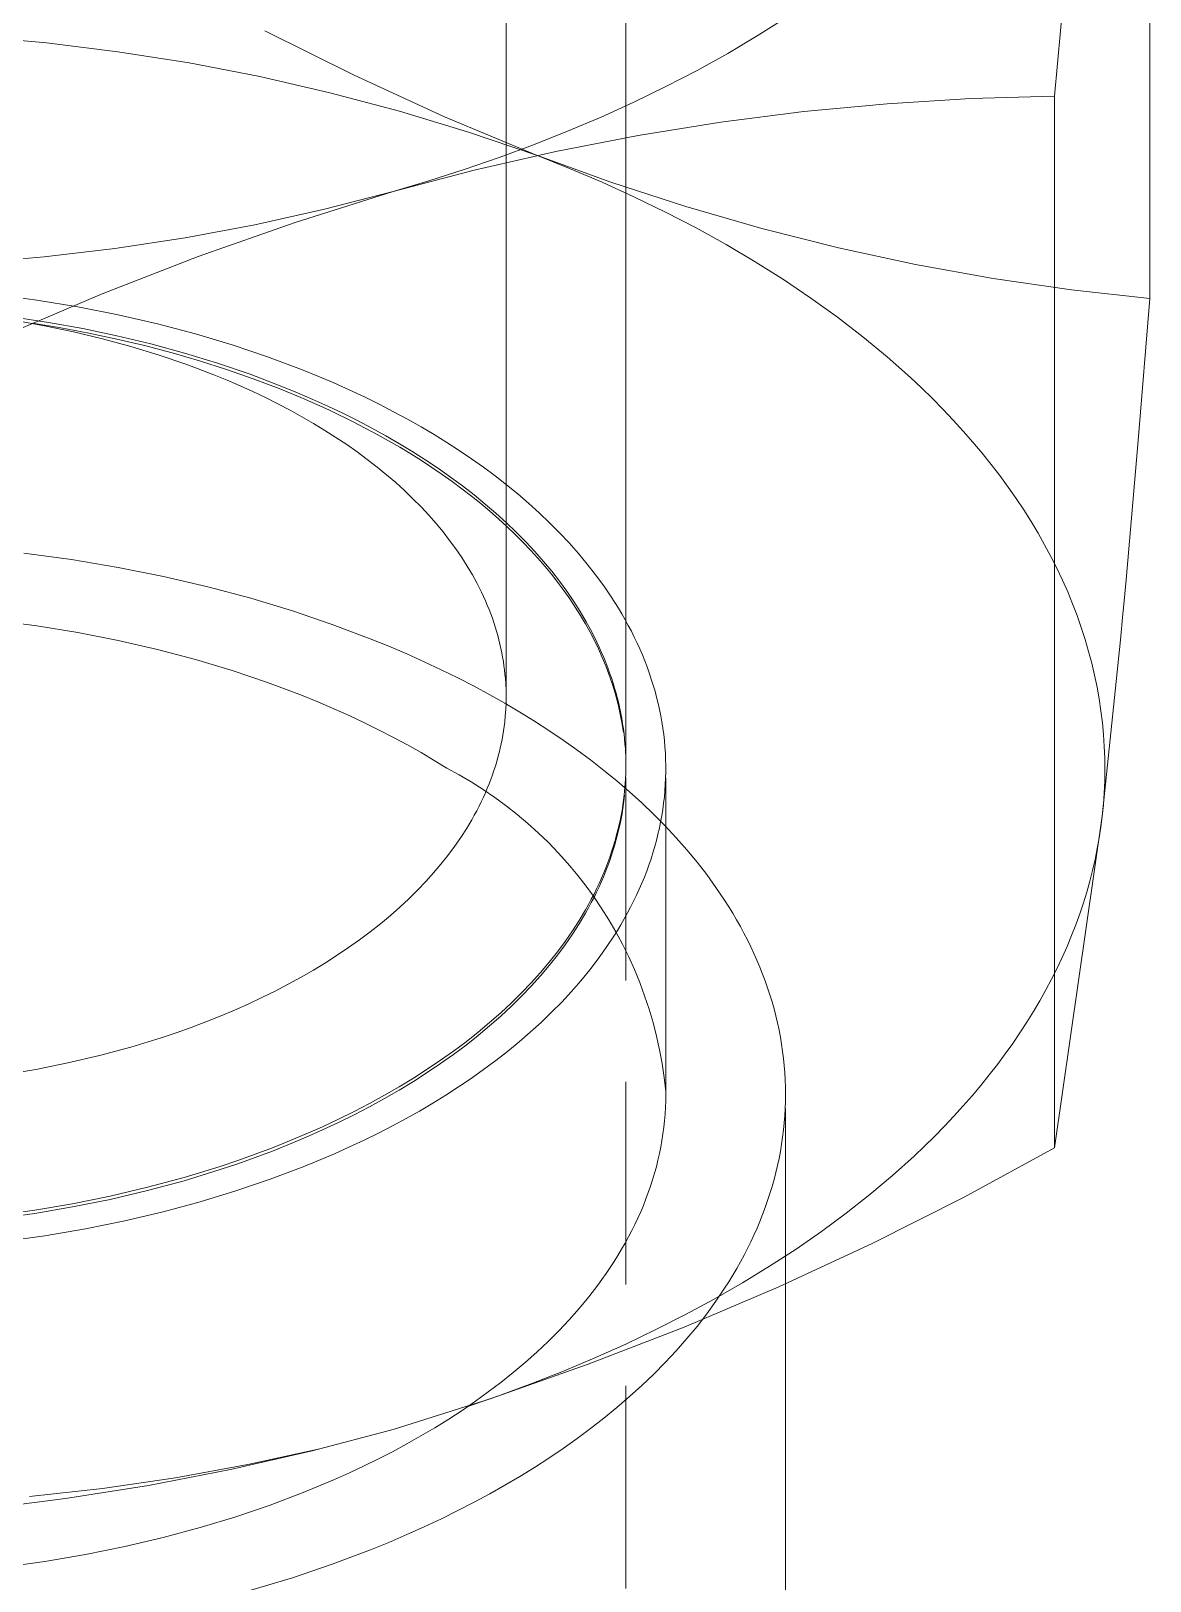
# Model space of a CAD drawing. Header units: millimetres. Extents: x -124 to 15640, y 659 to 4121.
# Drawn here: x 4003.74 to 4010.75, y 2329.21 to 2338.92 of the extents above; entities that cross this region are included whole.
import ezdxf

# ---------------------------------------------------------------- set-up
doc = ezdxf.new("R2010")
doc.units = ezdxf.units.MM
doc.linetypes.add('HIDDEN', pattern=[1.905, 1.27, -0.635])
doc.layers.add('ZANO_R', color=7, linetype='Continuous', lineweight=0)
doc.layers.add('ZANO_R_przerywana', color=7, linetype='HIDDEN', lineweight=0)

msp = doc.modelspace()

# ---------------------------------------------------------------- linework, layer by layer
at = {"layer": 'ZANO_R'}
for p, q in [((4010.7462, 2343.8327), (4010.7462, 2337.2428)), ((4007.4637, 2341.9959), (4007.4637, 2334.3252)), ((4010.1476, 2338.5106), (4010.4469, 2341.7551)), ((4006.7137, 2341.5759), (4006.7137, 2334.7472)), ((4008.4664, 2339.0011), (4008.287, 2338.8874)), ((4005.7611, 2338.6413), (4005.202, 2338.9191)), ((4003.386, 2338.884), (4003.8352, 2338.844)), ((4003.8352, 2338.844), (4004.2826, 2338.7887)), ((4008.287, 2338.8874), (4008.1016, 2338.7775)), ((4004.2826, 2338.7887), (4004.728, 2338.7181)), ((4004.728, 2338.7181), (4005.1706, 2338.6323)), ((4008.1016, 2338.7775), (4007.9107, 2338.6716)), ((4005.1706, 2338.6323), (4005.6101, 2338.5315)), ((4006.3286, 2338.3814), (4005.7611, 2338.6413)), ((4007.9107, 2338.6716), (4007.7146, 2338.5698)), ((4005.6101, 2338.5315), (4006.0458, 2338.4156)), ((4007.7146, 2338.5698), (4007.5137, 2338.4721)), ((4007.5137, 2338.4721), (4007.3083, 2338.3788)), ((4009.0999, 2338.4627), (4008.5777, 2338.4132)), ((4009.6233, 2338.4952), (4009.0999, 2338.4627)), ((4010.1476, 2338.5106), (4009.6233, 2338.4952)), ((4010.1476, 2331.9207), (4010.1476, 2338.5106)), ((4006.0458, 2338.4156), (4006.4774, 2338.285)), ((4006.9042, 2338.1396), (4006.3286, 2338.3814)), ((4007.3083, 2338.3788), (4007.099, 2338.2899)), ((4008.0575, 2338.3467), (4007.5397, 2338.2634)), ((4008.5777, 2338.4132), (4008.0575, 2338.3467)), ((4006.4774, 2338.285), (4006.9042, 2338.1396)), ((4007.099, 2338.2899), (4006.886, 2338.2054)), ((4007.5397, 2338.2634), (4007.0249, 2338.1633)), ((4007.0249, 2338.1633), (4006.5136, 2338.0465)), ((4006.886, 2338.2054), (4006.6699, 2338.1255)), ((4007.1108, 2338.0573), (4006.9042, 2338.1396)), ((4007.3692, 2337.9709), (4006.9042, 2338.1396)), ((4006.5136, 2338.0465), (4006.0063, 2337.9131)), ((4006.4509, 2338.0501), (4006.2296, 2337.9793)), ((4006.6699, 2338.1255), (4006.4509, 2338.0501)), ((4007.3144, 2337.9706), (4007.1108, 2338.0573)), ((4006.2296, 2337.9793), (4006.0063, 2337.9131)), ((4007.5146, 2337.8795), (4007.3144, 2337.9706)), ((4007.8396, 2337.818), (4007.3692, 2337.9709)), ((4006.0063, 2337.9131), (4005.392, 2337.7188)), ((4006.0063, 2337.9131), (4005.5753, 2337.8016)), ((4007.711, 2337.7841), (4007.5146, 2337.8795)), ((4005.5753, 2337.8016), (4005.1407, 2337.7047)), ((4007.9033, 2337.6844), (4007.711, 2337.7841)), ((4008.315, 2337.6813), (4007.8396, 2337.818)), ((4005.1407, 2337.7047), (4004.7032, 2337.6225)), ((4005.392, 2337.7188), (4004.7841, 2337.5048)), ((4008.091, 2337.5806), (4007.9033, 2337.6844)), ((4008.7947, 2337.5607), (4008.315, 2337.6813)), ((4004.2631, 2337.5551), (4003.821, 2337.5025)), ((4004.7032, 2337.6225), (4004.2631, 2337.5551)), ((4008.2737, 2337.4728), (4008.091, 2337.5806)), ((4009.2782, 2337.4564), (4008.7947, 2337.5607)), ((4003.821, 2337.5025), (4003.3773, 2337.4649)), ((4004.7841, 2337.5048), (4004.1835, 2337.2714)), ((4008.451, 2337.361), (4008.2737, 2337.4728)), ((4009.765, 2337.3686), (4009.2782, 2337.4564)), ((4008.6227, 2337.2453), (4008.451, 2337.361)), ((4010.2545, 2337.2974), (4009.765, 2337.3686)), ((4003.5113, 2337.2678), (4003.774, 2337.2328)), ((4004.1835, 2337.2714), (4003.5907, 2337.0188)), ((4010.7462, 2337.2428), (4010.2545, 2337.2974)), ((4003.774, 2337.2328), (4004.0319, 2337.1904)), ((4004.0319, 2337.1904), (4004.284, 2337.1407)), ((4008.7883, 2337.126), (4008.6227, 2337.2453)), ((4010.7462, 2337.2428), (4010.673, 2336.3527)), ((4003.8476, 2337.0924), (4003.633, 2337.1251)), ((4003.8225, 2337.0721), (4003.64, 2337.1051)), ((4003.9241, 2337.0585), (4003.748, 2337.0876)), ((4004.0045, 2337.034), (4003.8225, 2337.0721)), ((4004.0623, 2337.0536), (4003.8476, 2337.0924)), ((4004.1, 2337.0254), (4003.9241, 2337.0585)), ((4004.284, 2337.1407), (4004.5295, 2337.0842)), ((4004.5295, 2337.0842), (4004.7677, 2337.0213)), ((4008.9475, 2337.0032), (4008.7883, 2337.126)), ((4004.1852, 2336.9906), (4004.0045, 2337.034)), ((4004.2764, 2337.0088), (4004.0623, 2337.0536)), ((4004.2754, 2336.9882), (4004.1, 2337.0254)), ((4004.364, 2336.942), (4004.1852, 2336.9906)), ((4004.4499, 2336.9469), (4004.2754, 2336.9882)), ((4004.489, 2336.9577), (4004.2764, 2337.0088)), ((4004.7677, 2337.0213), (4004.9977, 2336.9523)), ((4009.0999, 2336.8771), (4008.9475, 2337.0032)), ((4004.5404, 2336.888), (4004.364, 2336.942)), ((4004.623, 2336.9013), (4004.4499, 2336.9469)), ((4004.6994, 2336.9005), (4004.489, 2336.9577)), ((4004.7135, 2336.8289), (4004.5404, 2336.888)), ((4004.7943, 2336.8516), (4004.623, 2336.9013)), ((4004.9069, 2336.8371), (4004.6994, 2336.9005)), ((4004.9977, 2336.9523), (4005.2191, 2336.8777)), ((4005.2191, 2336.8777), (4005.4313, 2336.7981)), ((4009.1735, 2336.8128), (4009.0999, 2336.8771)), ((4004.8828, 2336.7647), (4004.7135, 2336.8289)), ((4004.9633, 2336.7978), (4004.7943, 2336.8516)), ((4005.1105, 2336.7675), (4004.9069, 2336.8371)), ((4005.1297, 2336.7398), (4004.9633, 2336.7978)), ((4005.3097, 2336.6919), (4005.1105, 2336.7675)), ((4005.4313, 2336.7981), (4005.5338, 2336.7565)), ((4009.2453, 2336.7478), (4009.1735, 2336.8128)), ((4004.9657, 2336.7306), (4004.8828, 2336.7647)), ((4005.0475, 2336.6954), (4004.9657, 2336.7306)), ((4005.1279, 2336.6589), (4005.0475, 2336.6954)), ((4005.2929, 2336.6778), (4005.1297, 2336.7398)), ((4005.4526, 2336.6118), (4005.2929, 2336.6778)), ((4005.4073, 2336.6519), (4005.3097, 2336.6919)), ((4005.5338, 2336.7565), (4005.6338, 2336.7138)), ((4005.6338, 2336.7138), (4005.7314, 2336.6701)), ((4005.7314, 2336.6701), (4005.8264, 2336.6254)), ((4009.3153, 2336.682), (4009.2453, 2336.7478)), ((4009.3834, 2336.6155), (4009.3153, 2336.682)), ((4005.207, 2336.6213), (4005.1279, 2336.6589)), ((4005.2846, 2336.5825), (4005.207, 2336.6213)), ((4005.3607, 2336.5425), (4005.2846, 2336.5825)), ((4005.5034, 2336.6104), (4005.4073, 2336.6519)), ((4005.6083, 2336.542), (4005.4526, 2336.6118)), ((4005.5981, 2336.5675), (4005.5034, 2336.6104)), ((4005.8264, 2336.6254), (4005.9189, 2336.5798)), ((4005.9189, 2336.5798), (4006.0088, 2336.5333)), ((4009.4496, 2336.5484), (4009.3834, 2336.6155)), ((4005.4351, 2336.5015), (4005.3607, 2336.5425)), ((4005.5079, 2336.4594), (4005.4351, 2336.5015)), ((4005.6911, 2336.5232), (4005.5981, 2336.5675)), ((4005.7596, 2336.4684), (4005.6083, 2336.542)), ((4005.7824, 2336.4776), (4005.6911, 2336.5232)), ((4005.8719, 2336.4306), (4005.7824, 2336.4776)), ((4006.0088, 2336.5333), (4006.0961, 2336.4861)), ((4006.0961, 2336.4861), (4006.1808, 2336.4382)), ((4009.5139, 2336.4805), (4009.4496, 2336.5484)), ((4009.5762, 2336.4121), (4009.5139, 2336.4805)), ((4005.579, 2336.4163), (4005.5079, 2336.4594)), ((4005.6482, 2336.3721), (4005.579, 2336.4163)), ((4005.9062, 2336.3912), (4005.7596, 2336.4684)), ((4005.9595, 2336.3823), (4005.8719, 2336.4306)), ((4006.0476, 2336.3106), (4005.9062, 2336.3912)), ((4006.0451, 2336.3328), (4005.9595, 2336.3823)), ((4006.1808, 2336.4382), (4006.2629, 2336.3896)), ((4006.2629, 2336.3896), (4006.3424, 2336.3404)), ((4009.6365, 2336.343), (4009.5762, 2336.4121)), ((4005.7156, 2336.327), (4005.6482, 2336.3721)), ((4005.781, 2336.281), (4005.7156, 2336.327)), ((4006.1287, 2336.282), (4006.0451, 2336.3328)), ((4006.1162, 2336.2691), (4006.0476, 2336.3106)), ((4006.2102, 2336.2301), (4006.1287, 2336.282)), ((4006.3424, 2336.3404), (4006.4199, 2336.2902)), ((4006.4199, 2336.2902), (4006.4962, 2336.2385)), ((4009.6948, 2336.2734), (4009.6365, 2336.343)), ((4010.673, 2336.3527), (4010.5963, 2335.4806)), ((4005.8444, 2336.2341), (4005.781, 2336.281)), ((4005.9058, 2336.1864), (4005.8444, 2336.2341)), ((4005.9652, 2336.1379), (4005.9058, 2336.1864)), ((4006.1834, 2336.2267), (4006.1162, 2336.2691)), ((4006.2491, 2336.1836), (4006.1834, 2336.2267)), ((4006.2894, 2336.177), (4006.2102, 2336.2301)), ((4006.4962, 2336.2385), (4006.5712, 2336.1854)), ((4006.5712, 2336.1854), (4006.6446, 2336.1309)), ((4009.7511, 2336.2032), (4009.6948, 2336.2734)), ((4009.8053, 2336.1325), (4009.7511, 2336.2032)), ((4006.0223, 2336.0886), (4005.9652, 2336.1379)), ((4006.0774, 2336.0387), (4006.0223, 2336.0886)), ((4006.3134, 2336.1397), (4006.2491, 2336.1836)), ((4006.3664, 2336.1229), (4006.2894, 2336.177)), ((4006.3761, 2336.0952), (4006.3134, 2336.1397)), ((4006.441, 2336.0677), (4006.3664, 2336.1229)), ((4006.4372, 2336.0499), (4006.3761, 2336.0952)), ((4006.6446, 2336.1309), (4006.7164, 2336.075)), ((4009.8575, 2336.0613), (4009.8053, 2336.1325)), ((4006.1302, 2335.9881), (4006.0774, 2336.0387)), ((4006.4967, 2336.004), (4006.4372, 2336.0499)), ((4006.5133, 2336.0116), (4006.441, 2336.0677)), ((4006.5546, 2335.9574), (4006.4967, 2336.004)), ((4006.5831, 2335.9545), (4006.5133, 2336.0116)), ((4006.7164, 2336.075), (4006.7866, 2336.0176)), ((4006.7866, 2336.0176), (4006.855, 2335.9589)), ((4009.9075, 2335.9897), (4009.8575, 2336.0613)), ((4006.1807, 2335.9369), (4006.1302, 2335.9881)), ((4006.229, 2335.8851), (4006.1807, 2335.9369)), ((4006.6108, 2335.9103), (4006.5546, 2335.9574)), ((4006.6503, 2335.8966), (4006.5831, 2335.9545)), ((4006.6653, 2335.8625), (4006.6108, 2335.9103)), ((4006.7151, 2335.8378), (4006.6503, 2335.8966)), ((4006.855, 2335.9589), (4006.9214, 2335.8988)), ((4006.9214, 2335.8988), (4006.9859, 2335.8374)), ((4009.9555, 2335.9176), (4009.9075, 2335.9897)), ((4010.0013, 2335.8452), (4009.9555, 2335.9176)), ((4006.275, 2335.8328), (4006.229, 2335.8851)), ((4006.3187, 2335.7801), (4006.275, 2335.8328)), ((4006.7181, 2335.8143), (4006.6653, 2335.8625)), ((4006.7772, 2335.7783), (4006.7151, 2335.8378)), ((4006.7691, 2335.7655), (4006.7181, 2335.8143)), ((4006.9859, 2335.8374), (4007.0482, 2335.7746)), ((4010.0449, 2335.7724), (4010.0013, 2335.8452)), ((4006.3601, 2335.727), (4006.3187, 2335.7801)), ((4006.3992, 2335.6736), (4006.3601, 2335.727)), ((4006.8183, 2335.7162), (4006.7691, 2335.7655)), ((4006.8367, 2335.718), (4006.7772, 2335.7783)), ((4006.8658, 2335.6665), (4006.8183, 2335.7162)), ((4006.8935, 2335.6571), (4006.8367, 2335.718)), ((4007.0482, 2335.7746), (4007.1084, 2335.7106)), ((4007.1084, 2335.7106), (4007.1662, 2335.6454)), ((4010.0864, 2335.6993), (4010.0449, 2335.7724)), ((4010.1258, 2335.6258), (4010.0864, 2335.6993)), ((4003.6928, 2335.6471), (4003.991, 2335.6064)), ((4003.991, 2335.6064), (4004.2834, 2335.5574)), ((4006.4359, 2335.6198), (4006.3992, 2335.6736)), ((4006.4702, 2335.5658), (4006.4359, 2335.6198)), ((4006.9115, 2335.6164), (4006.8658, 2335.6665)), ((4006.9476, 2335.5956), (4006.8935, 2335.6571)), ((4006.9553, 2335.5659), (4006.9115, 2335.6164)), ((4007.1662, 2335.6454), (4007.2216, 2335.5789)), ((4010.1629, 2335.5521), (4010.1258, 2335.6258)), ((4004.2834, 2335.5574), (4004.5688, 2335.5003)), ((4006.5022, 2335.5115), (4006.4702, 2335.5658)), ((4006.5319, 2335.4571), (4006.5022, 2335.5115)), ((4006.999, 2335.5336), (4006.9476, 2335.5956)), ((4006.9974, 2335.515), (4006.9553, 2335.5659)), ((4007.0376, 2335.4638), (4006.9974, 2335.515)), ((4007.0477, 2335.4711), (4006.999, 2335.5336)), ((4007.2216, 2335.5789), (4007.2745, 2335.5113)), ((4007.2745, 2335.5113), (4007.3248, 2335.4425)), ((4010.1979, 2335.4782), (4010.1629, 2335.5521)), ((4004.5688, 2335.5003), (4004.8464, 2335.4357)), ((4004.8464, 2335.4357), (4005.1153, 2335.3639)), ((4006.5592, 2335.4027), (4006.5319, 2335.4571)), ((4007.0759, 2335.4123), (4007.0376, 2335.4638)), ((4007.0937, 2335.4082), (4007.0477, 2335.4711)), ((4007.1124, 2335.3606), (4007.0759, 2335.4123)), ((4007.1368, 2335.345), (4007.0937, 2335.4082)), ((4007.3248, 2335.4425), (4007.3724, 2335.3727)), ((4010.2307, 2335.4041), (4010.1979, 2335.4782)), ((4010.5963, 2335.4806), (4010.58, 2335.304)), ((4005.1153, 2335.3639), (4005.3748, 2335.2855)), ((4006.572, 2335.3754), (4006.5592, 2335.4027)), ((4006.5843, 2335.3481), (4006.572, 2335.3754)), ((4006.5959, 2335.3208), (4006.5843, 2335.3481)), ((4006.607, 2335.2935), (4006.5959, 2335.3208)), ((4007.147, 2335.3086), (4007.1124, 2335.3606)), ((4007.1772, 2335.2814), (4007.1368, 2335.345)), ((4007.3724, 2335.3727), (4007.4172, 2335.3018)), ((4010.2614, 2335.3298), (4010.2307, 2335.4041)), ((4010.2898, 2335.2554), (4010.2614, 2335.3298)), ((4003.774, 2335.1916), (4003.5113, 2335.2265)), ((4005.3748, 2335.2855), (4005.6243, 2335.2009)), ((4006.6175, 2335.2663), (4006.607, 2335.2935)), ((4006.6274, 2335.239), (4006.6175, 2335.2663)), ((4006.6368, 2335.2118), (4006.6274, 2335.239)), ((4007.1798, 2335.2565), (4007.147, 2335.3086)), ((4007.2149, 2335.2176), (4007.1772, 2335.2814)), ((4007.2107, 2335.2042), (4007.1798, 2335.2565)), ((4007.2498, 2335.1536), (4007.2149, 2335.2176)), ((4007.4172, 2335.3018), (4007.4385, 2335.266)), ((4007.4385, 2335.266), (4007.4591, 2335.23)), ((4007.4591, 2335.23), (4007.479, 2335.1937)), ((4010.3161, 2335.1808), (4010.2898, 2335.2554)), ((4010.5765, 2335.267), (4010.5612, 2335.1042)), ((4010.5799, 2335.304), (4010.5765, 2335.267)), ((4004.0319, 2335.1491), (4003.774, 2335.1916)), ((4004.284, 2335.0995), (4004.0319, 2335.1491)), ((4005.6243, 2335.2009), (4005.8632, 2335.1108)), ((4006.6456, 2335.1845), (4006.6368, 2335.2118)), ((4006.6539, 2335.1573), (4006.6456, 2335.1845)), ((4006.6616, 2335.1302), (4006.6539, 2335.1573)), ((4006.6687, 2335.1031), (4006.6616, 2335.1302)), ((4007.2398, 2335.1518), (4007.2107, 2335.2042)), ((4007.267, 2335.0992), (4007.2398, 2335.1518)), ((4007.282, 2335.0895), (4007.2498, 2335.1536)), ((4007.479, 2335.1937), (4007.4981, 2335.1573)), ((4007.4981, 2335.1573), (4007.5165, 2335.1206)), ((4007.5165, 2335.1206), (4007.5341, 2335.0837)), ((4010.3401, 2335.1062), (4010.3161, 2335.1808)), ((4004.5295, 2335.043), (4004.284, 2335.0995)), ((4004.7677, 2334.98), (4004.5295, 2335.043)), ((4005.8632, 2335.1108), (4005.9785, 2335.0639)), ((4005.9785, 2335.0639), (4006.0911, 2335.0158)), ((4006.6753, 2335.076), (4006.6687, 2335.1031)), ((4006.6814, 2335.049), (4006.6753, 2335.076)), ((4006.6869, 2335.022), (4006.6814, 2335.049)), ((4006.6919, 2334.9951), (4006.6869, 2335.022)), ((4007.2924, 2335.0466), (4007.267, 2335.0992)), ((4007.297, 2335.0575), (4007.282, 2335.0895)), ((4007.316, 2334.994), (4007.2924, 2335.0466)), ((4007.3114, 2335.0254), (4007.297, 2335.0575)), ((4007.3251, 2334.9933), (4007.3114, 2335.0254)), ((4007.5341, 2335.0837), (4007.5509, 2335.0466)), ((4007.5509, 2335.0466), (4007.5669, 2335.0093)), ((4010.362, 2335.0315), (4010.3401, 2335.1062)), ((4010.3818, 2334.9569), (4010.362, 2335.0315)), ((4010.561, 2335.1042), (4010.4469, 2333.9984)), ((4004.9977, 2334.911), (4004.7677, 2334.98)), ((4006.0911, 2335.0158), (4006.2008, 2334.9665)), ((4006.2008, 2334.9665), (4006.3077, 2334.9162)), ((4006.6964, 2334.9683), (4006.6919, 2334.9951)), ((4006.7003, 2334.9415), (4006.6964, 2334.9683)), ((4006.7037, 2334.9148), (4006.7003, 2334.9415)), ((4007.3378, 2334.9414), (4007.316, 2334.994)), ((4007.3382, 2334.9612), (4007.3251, 2334.9933)), ((4007.3577, 2334.8888), (4007.3378, 2334.9414)), ((4007.3505, 2334.9291), (4007.3382, 2334.9612)), ((4007.3622, 2334.897), (4007.3505, 2334.9291)), ((4007.5669, 2335.0093), (4007.5822, 2334.9718)), ((4007.5822, 2334.9718), (4007.5966, 2334.9342)), ((4007.5966, 2334.9342), (4007.6102, 2334.8964)), ((4010.3993, 2334.8822), (4010.3818, 2334.9569)), ((4005.2191, 2334.8365), (4004.9977, 2334.911)), ((4005.4313, 2334.7568), (4005.2191, 2334.8365)), ((4006.3077, 2334.9162), (4006.4116, 2334.865)), ((4006.4116, 2334.865), (4006.5127, 2334.8128)), ((4006.7066, 2334.8882), (4006.7037, 2334.9148)), ((4006.709, 2334.8617), (4006.7066, 2334.8882)), ((4006.7109, 2334.8352), (4006.709, 2334.8617)), ((4006.7123, 2334.8088), (4006.7109, 2334.8352)), ((4007.3759, 2334.8362), (4007.3577, 2334.8888)), ((4007.3732, 2334.8649), (4007.3622, 2334.897)), ((4007.3836, 2334.8329), (4007.3732, 2334.8649)), ((4007.3923, 2334.7837), (4007.3759, 2334.8362)), ((4007.3933, 2334.8009), (4007.3836, 2334.8329)), ((4007.6102, 2334.8964), (4007.6231, 2334.8584)), ((4007.6231, 2334.8584), (4007.635, 2334.8203)), ((4010.4148, 2334.8076), (4010.3993, 2334.8822)), ((4005.5338, 2334.7152), (4005.4313, 2334.7568)), ((4006.5127, 2334.8128), (4006.6109, 2334.7598)), ((4006.6109, 2334.7598), (4006.7061, 2334.706)), ((4006.7131, 2334.7074), (4006.7137, 2334.7472)), ((4007.4069, 2334.7314), (4007.3923, 2334.7837)), ((4007.4024, 2334.769), (4007.3933, 2334.8009)), ((4007.4108, 2334.7371), (4007.4024, 2334.769)), ((4007.4198, 2334.6791), (4007.4069, 2334.7314)), ((4007.4186, 2334.7052), (4007.4108, 2334.7371)), ((4007.635, 2334.8203), (4007.6462, 2334.782)), ((4007.6462, 2334.782), (4007.6565, 2334.7436)), ((4007.6565, 2334.7436), (4007.666, 2334.7051)), ((4010.428, 2334.7331), (4010.4148, 2334.8076)), ((4010.4392, 2334.6587), (4010.428, 2334.7331)), ((4005.6338, 2334.6725), (4005.5338, 2334.7152)), ((4005.7314, 2334.6288), (4005.6338, 2334.6725)), ((4006.7061, 2334.706), (4006.7992, 2334.6511)), ((4006.7086, 2334.6278), (4006.7114, 2334.6676)), ((4006.7114, 2334.6676), (4006.7131, 2334.7074)), ((4006.7992, 2334.6511), (4006.891, 2334.5944)), ((4007.4257, 2334.6735), (4007.4186, 2334.7052)), ((4007.431, 2334.6271), (4007.4198, 2334.6791)), ((4007.4322, 2334.6417), (4007.4257, 2334.6735)), ((4007.4381, 2334.6101), (4007.4322, 2334.6417)), ((4007.666, 2334.7051), (4007.6747, 2334.6665)), ((4007.6747, 2334.6665), (4007.6824, 2334.6278)), ((4010.4482, 2334.5844), (4010.4392, 2334.6587)), ((4005.8264, 2334.5841), (4005.7314, 2334.6288)), ((4005.9189, 2334.5385), (4005.8264, 2334.5841)), ((4006.0088, 2334.4921), (4005.9189, 2334.5385)), ((4006.6976, 2334.5339), (4006.6932, 2334.5066)), ((4006.7014, 2334.5611), (4006.6976, 2334.5339)), ((4006.7047, 2334.5882), (4006.7014, 2334.5611)), ((4006.7047, 2334.5882), (4006.7086, 2334.6278)), ((4006.891, 2334.5944), (4006.9814, 2334.5361)), ((4006.9814, 2334.5361), (4007.0702, 2334.4761)), ((4007.4405, 2334.5752), (4007.431, 2334.6271)), ((4007.4433, 2334.5785), (4007.4381, 2334.6101)), ((4007.4483, 2334.5235), (4007.4405, 2334.5752)), ((4007.448, 2334.547), (4007.4433, 2334.5785)), ((4007.452, 2334.5156), (4007.448, 2334.547)), ((4007.6824, 2334.6278), (4007.6894, 2334.589)), ((4007.6894, 2334.589), (4007.6954, 2334.5501)), ((4007.6954, 2334.5501), (4007.7006, 2334.5111)), ((4010.4552, 2334.5103), (4010.4482, 2334.5844)), ((4006.0961, 2334.4449), (4006.0088, 2334.4921)), ((4006.1808, 2334.397), (4006.0961, 2334.4449)), ((4006.6827, 2334.4517), (4006.6767, 2334.4242)), ((4006.6882, 2334.4792), (4006.6827, 2334.4517)), ((4006.6932, 2334.5066), (4006.6882, 2334.4792)), ((4007.0702, 2334.4761), (4007.1573, 2334.4144)), ((4007.4554, 2334.4843), (4007.452, 2334.5156)), ((4007.4582, 2334.4531), (4007.4554, 2334.4843)), ((4007.4605, 2334.422), (4007.4582, 2334.4531)), ((4007.7006, 2334.5111), (4007.705, 2334.4721)), ((4007.705, 2334.4721), (4007.7084, 2334.433)), ((4010.4601, 2334.4363), (4010.4552, 2334.5103)), ((4010.4629, 2334.3626), (4010.4601, 2334.4363)), ((4006.2629, 2334.3484), (4006.1808, 2334.397)), ((4006.3424, 2334.2992), (4006.2629, 2334.3484)), ((4006.655, 2334.341), (4006.6467, 2334.3132)), ((4006.6628, 2334.3688), (4006.655, 2334.341)), ((4006.67, 2334.3965), (4006.6628, 2334.3688)), ((4006.6767, 2334.4242), (4006.67, 2334.3965)), ((4007.1573, 2334.4144), (4007.2426, 2334.351)), ((4007.2426, 2334.351), (4007.326, 2334.2861)), ((4007.4621, 2334.3909), (4007.4605, 2334.422)), ((4007.7084, 2334.433), (4007.711, 2334.3939)), ((4007.711, 2334.3939), (4007.7127, 2334.3547)), ((4007.7127, 2334.3547), (4007.7136, 2334.3155)), ((4010.4637, 2334.2892), (4010.4629, 2334.3626)), ((4006.4197, 2334.2574), (4006.3424, 2334.2992)), ((4006.4956, 2334.2131), (4006.4197, 2334.2574)), ((4006.6281, 2334.2574), (4006.618, 2334.2294)), ((4006.6377, 2334.2853), (4006.6281, 2334.2574)), ((4006.6467, 2334.3132), (4006.6377, 2334.2853)), ((4007.326, 2334.2861), (4007.4073, 2334.2195)), ((4007.4612, 2334.2281), (4007.4631, 2334.2766)), ((4007.4631, 2334.2766), (4007.4637, 2334.3252)), ((4007.7135, 2334.2763), (4007.7126, 2334.237)), ((4007.7136, 2334.3155), (4007.7135, 2334.2763)), ((4010.4624, 2334.216), (4010.4637, 2334.2892)), ((4006.57, 2334.1661), (4006.4956, 2334.2131)), ((4006.6426, 2334.1166), (4006.57, 2334.1661)), ((4006.5838, 2334.1453), (4006.5712, 2334.1172)), ((4006.5958, 2334.1734), (4006.5838, 2334.1453)), ((4006.6072, 2334.2014), (4006.5958, 2334.1734)), ((4006.618, 2334.2294), (4006.6072, 2334.2014)), ((4007.4073, 2334.2195), (4007.4865, 2334.1513)), ((4007.4532, 2334.1313), (4007.4579, 2334.1797)), ((4007.4579, 2334.1797), (4007.4612, 2334.2281)), ((4007.4865, 2334.1513), (4007.5633, 2334.0815)), ((4007.7081, 2334.1586), (4007.7046, 2334.1194)), ((4007.7108, 2334.1978), (4007.7081, 2334.1586)), ((4007.7126, 2334.237), (4007.7108, 2334.1978)), ((4007.7137, 2334.237), (4007.7137, 2332.2564)), ((4010.4592, 2334.1431), (4010.4624, 2334.216)), ((4006.5441, 2334.061), (4006.5296, 2334.0329)), ((4006.558, 2334.0891), (4006.5441, 2334.061)), ((4006.5712, 2334.1172), (4006.558, 2334.0891)), ((4006.7136, 2334.0647), (4006.6426, 2334.1166)), ((4006.7827, 2334.0104), (4006.7136, 2334.0647)), ((4007.4447, 2334.0675), (4007.4396, 2334.0353)), ((4007.4493, 2334.0995), (4007.4447, 2334.0675)), ((4007.4447, 2334.0467), (4007.4493, 2334.0787)), ((4007.4532, 2334.1313), (4007.4493, 2334.0995)), ((4007.4493, 2334.0787), (4007.4532, 2334.1106)), ((4007.4532, 2334.1106), (4007.4553, 2334.1311)), ((4007.5633, 2334.0815), (4007.6378, 2334.0103)), ((4007.7002, 2334.0803), (4007.6948, 2334.0412)), ((4007.7046, 2334.1194), (4007.7002, 2334.0803)), ((4010.4469, 2333.9984), (4010.454, 2334.0706)), ((4010.454, 2334.0706), (4010.4592, 2334.1431)), ((4006.4987, 2333.9767), (4006.4653, 2333.9206)), ((4006.5145, 2334.0048), (4006.4987, 2333.9767)), ((4006.5296, 2334.0329), (4006.5145, 2334.0048)), ((4006.8499, 2333.9537), (4006.7827, 2334.0104)), ((4006.9151, 2333.8947), (4006.8499, 2333.9537)), ((4007.4273, 2333.9708), (4007.4202, 2333.9384)), ((4007.4338, 2334.0031), (4007.4273, 2333.9708)), ((4007.4273, 2333.95), (4007.4338, 2333.9824)), ((4007.4396, 2334.0353), (4007.4338, 2334.0031)), ((4007.4338, 2333.9824), (4007.4396, 2334.0146)), ((4007.4396, 2334.0146), (4007.4447, 2334.0467)), ((4007.6378, 2334.0103), (4007.7098, 2333.9375)), ((4007.6816, 2333.9632), (4007.6737, 2333.9242)), ((4007.6887, 2334.0021), (4007.6816, 2333.9632)), ((4007.6948, 2334.0412), (4007.6887, 2334.0021)), ((4010.4469, 2333.9984), (4010.1476, 2331.9207)), ((4010.4384, 2333.9309), (4010.4469, 2333.9984)), ((4006.4292, 2333.8646), (4006.3906, 2333.8088)), ((4006.4653, 2333.9206), (4006.4292, 2333.8646)), ((4006.9783, 2333.8336), (4006.9151, 2333.8947)), ((4007.4039, 2333.8733), (4007.3947, 2333.8406)), ((4007.4123, 2333.9059), (4007.4039, 2333.8733)), ((4007.4039, 2333.8525), (4007.4123, 2333.8851)), ((4007.4202, 2333.9384), (4007.4123, 2333.9059)), ((4007.4123, 2333.8851), (4007.4202, 2333.9176)), ((4007.4202, 2333.9176), (4007.4273, 2333.95)), ((4007.6649, 2333.8854), (4007.6552, 2333.8467)), ((4007.6737, 2333.9242), (4007.6649, 2333.8854)), ((4007.7098, 2333.9375), (4007.7791, 2333.8633)), ((4007.7791, 2333.8633), (4007.8456, 2333.7877)), ((4010.4163, 2333.7955), (4010.4282, 2333.8633)), ((4010.4282, 2333.8633), (4010.4384, 2333.9309)), ((4006.3906, 2333.8088), (4006.3494, 2333.7533)), ((4007.0393, 2333.7703), (4006.9783, 2333.8336)), ((4007.0981, 2333.7049), (4007.0393, 2333.7703)), ((4007.3743, 2333.775), (4007.363, 2333.7422)), ((4007.3848, 2333.8078), (4007.3743, 2333.775)), ((4007.3743, 2333.7543), (4007.3848, 2333.7871)), ((4007.3947, 2333.8406), (4007.3848, 2333.8078)), ((4007.3848, 2333.7871), (4007.3947, 2333.8198)), ((4007.3947, 2333.8198), (4007.4039, 2333.8525)), ((4007.6333, 2333.7695), (4007.6211, 2333.7311)), ((4007.6447, 2333.808), (4007.6333, 2333.7695)), ((4007.6552, 2333.8467), (4007.6447, 2333.808)), ((4007.8456, 2333.7877), (4007.9093, 2333.7107)), ((4010.4025, 2333.7276), (4010.4163, 2333.7955)), ((4006.3056, 2333.698), (4006.2592, 2333.6432)), ((4006.3494, 2333.7533), (4006.3056, 2333.698)), ((4007.1546, 2333.6376), (4007.0981, 2333.7049)), ((4007.3384, 2333.6763), (4007.325, 2333.6433)), ((4007.3511, 2333.7093), (4007.3384, 2333.6763)), ((4007.3384, 2333.6556), (4007.3511, 2333.6885)), ((4007.363, 2333.7422), (4007.3511, 2333.7093)), ((4007.3511, 2333.6885), (4007.363, 2333.7214)), ((4007.363, 2333.7214), (4007.3743, 2333.7543)), ((4007.6081, 2333.6928), (4007.5942, 2333.6546)), ((4007.6211, 2333.7311), (4007.6081, 2333.6928)), ((4007.9093, 2333.7107), (4007.97, 2333.6325)), ((4010.3696, 2333.5914), (4010.387, 2333.6596)), ((4010.387, 2333.6596), (4010.4025, 2333.7276)), ((4006.2102, 2333.5887), (4006.1586, 2333.5348)), ((4006.2592, 2333.6432), (4006.2102, 2333.5887)), ((4007.2088, 2333.5683), (4007.1546, 2333.6376)), ((4007.2605, 2333.4973), (4007.2088, 2333.5683)), ((4007.2961, 2333.5772), (4007.2805, 2333.5442)), ((4007.3109, 2333.6103), (4007.2961, 2333.5772)), ((4007.2961, 2333.5565), (4007.3109, 2333.5895)), ((4007.325, 2333.6433), (4007.3109, 2333.6103)), ((4007.3109, 2333.5895), (4007.325, 2333.6226)), ((4007.325, 2333.6226), (4007.3384, 2333.6556)), ((4007.5639, 2333.5788), (4007.5475, 2333.5411)), ((4007.5794, 2333.6166), (4007.5639, 2333.5788)), ((4007.5942, 2333.6546), (4007.5794, 2333.6166)), ((4007.97, 2333.6325), (4008.0276, 2333.5529)), ((4010.3504, 2333.5233), (4010.3696, 2333.5914)), ((4006.1045, 2333.4813), (4006.0478, 2333.4285)), ((4006.1586, 2333.5348), (4006.1045, 2333.4813)), ((4007.2471, 2333.478), (4007.2293, 2333.445)), ((4007.2642, 2333.5111), (4007.2471, 2333.478)), ((4007.2471, 2333.4573), (4007.2642, 2333.4904)), ((4007.3098, 2333.4245), (4007.2605, 2333.4973)), ((4007.2805, 2333.5442), (4007.2642, 2333.5111)), ((4007.2642, 2333.4904), (4007.2805, 2333.5234)), ((4007.2805, 2333.5234), (4007.2961, 2333.5565)), ((4007.5123, 2333.4663), (4007.4936, 2333.4292)), ((4007.5303, 2333.5036), (4007.5123, 2333.4663)), ((4007.5475, 2333.5411), (4007.5303, 2333.5036)), ((4008.0276, 2333.5529), (4008.082, 2333.4722)), ((4008.082, 2333.4722), (4008.108, 2333.4314)), ((4010.3294, 2333.455), (4010.3504, 2333.5233)), ((4005.9886, 2333.3763), (4005.9269, 2333.3249)), ((4006.0478, 2333.4285), (4005.9886, 2333.3763)), ((4007.2108, 2333.4119), (4007.1714, 2333.3459)), ((4007.1714, 2333.3252), (4007.2108, 2333.3912)), ((4007.2293, 2333.445), (4007.2108, 2333.4119)), ((4007.2108, 2333.3912), (4007.2293, 2333.4242)), ((4007.2293, 2333.4242), (4007.2471, 2333.4573)), ((4007.3566, 2333.35), (4007.3098, 2333.4245)), ((4007.474, 2333.3923), (4007.4536, 2333.3555)), ((4007.4936, 2333.4292), (4007.474, 2333.3923)), ((4008.108, 2333.4314), (4008.1331, 2333.3903)), ((4008.1331, 2333.3903), (4008.1574, 2333.349)), ((4010.2818, 2333.3185), (4010.3066, 2333.3868)), ((4010.3066, 2333.3868), (4010.3294, 2333.455)), ((4005.8627, 2333.2742), (4005.7962, 2333.2244)), ((4005.9269, 2333.3249), (4005.8627, 2333.2742)), ((4007.129, 2333.2801), (4007.0836, 2333.2144)), ((4007.1714, 2333.3459), (4007.129, 2333.2801)), ((4007.129, 2333.2593), (4007.1714, 2333.3252)), ((4007.4008, 2333.274), (4007.3566, 2333.35)), ((4007.4106, 2333.2827), (4007.388, 2333.2467)), ((4007.4423, 2333.1965), (4007.4008, 2333.274)), ((4007.4325, 2333.319), (4007.4106, 2333.2827)), ((4007.4536, 2333.3555), (4007.4325, 2333.319)), ((4008.1574, 2333.349), (4008.1809, 2333.3074)), ((4008.1809, 2333.3074), (4008.2034, 2333.2656)), ((4010.2553, 2333.2503), (4010.2818, 2333.3185)), ((4005.7273, 2333.1754), (4005.6561, 2333.1274)), ((4005.7962, 2333.2244), (4005.7273, 2333.1754)), ((4007.0836, 2333.2144), (4007.0351, 2333.1491)), ((4007.0351, 2333.1284), (4007.0836, 2333.1937)), ((4007.0836, 2333.1937), (4007.129, 2333.2593)), ((4007.3405, 2333.1753), (4007.2901, 2333.1049)), ((4007.388, 2333.2467), (4007.3405, 2333.1753)), ((4007.4812, 2333.1177), (4007.4423, 2333.1965)), ((4008.2034, 2333.2656), (4008.2251, 2333.2235)), ((4008.2251, 2333.2235), (4008.2459, 2333.1812)), ((4008.2459, 2333.1812), (4008.2658, 2333.1386)), ((4010.1965, 2333.114), (4010.2268, 2333.1821)), ((4010.2268, 2333.1821), (4010.2553, 2333.2503)), ((4005.5827, 2333.0804), (4005.507, 2333.0345)), ((4005.6561, 2333.1274), (4005.5827, 2333.0804)), ((4006.9836, 2333.0841), (4006.929, 2333.0196)), ((4007.0351, 2333.1491), (4006.9836, 2333.0841)), ((4006.9836, 2333.0634), (4007.0351, 2333.1284)), ((4007.2901, 2333.1049), (4007.237, 2333.0356)), ((4007.5173, 2333.0375), (4007.4812, 2333.1177)), ((4008.2658, 2333.1386), (4008.2848, 2333.0959)), ((4008.2848, 2333.0959), (4008.3029, 2333.0529)), ((4010.1643, 2333.046), (4010.1965, 2333.114)), ((4005.4293, 2332.9896), (4005.3495, 2332.9459)), ((4005.507, 2333.0345), (4005.4293, 2332.9896)), ((4006.929, 2333.0196), (4006.8713, 2332.9555)), ((4006.8713, 2332.9348), (4006.929, 2332.9988)), ((4006.929, 2332.9988), (4006.9836, 2333.0634)), ((4007.237, 2333.0356), (4007.1811, 2332.9674)), ((4007.5507, 2332.9562), (4007.5173, 2333.0375)), ((4008.3029, 2333.0529), (4008.3201, 2333.0098)), ((4008.3201, 2333.0098), (4008.3363, 2332.9664)), ((4010.1303, 2332.9782), (4010.1643, 2333.046)), ((4005.2678, 2332.9034), (4005.1842, 2332.8621)), ((4005.3495, 2332.9459), (4005.2678, 2332.9034)), ((4006.8107, 2332.892), (4006.7469, 2332.8292)), ((4006.8713, 2332.9555), (4006.8107, 2332.892)), ((4006.8107, 2332.8713), (4006.8713, 2332.9348)), ((4007.1226, 2332.9004), (4007.0616, 2332.8346)), ((4007.1811, 2332.9674), (4007.1226, 2332.9004)), ((4007.5812, 2332.8737), (4007.5507, 2332.9562)), ((4008.3363, 2332.9664), (4008.3516, 2332.9229)), ((4008.3516, 2332.9229), (4008.3659, 2332.8793)), ((4010.0565, 2332.843), (4010.0943, 2332.9105)), ((4010.0943, 2332.9105), (4010.1303, 2332.9782)), ((4005.0988, 2332.8221), (4005.0117, 2332.7834)), ((4005.1842, 2332.8621), (4005.0988, 2332.8221)), ((4006.7469, 2332.8292), (4006.6803, 2332.767)), ((4006.6803, 2332.7463), (4006.7469, 2332.8084)), ((4006.7469, 2332.8084), (4006.8107, 2332.8713)), ((4007.0616, 2332.8346), (4006.9982, 2332.7701)), ((4007.6089, 2332.7903), (4007.5812, 2332.8737)), ((4007.6337, 2332.706), (4007.6089, 2332.7903)), ((4008.3659, 2332.8793), (4008.3793, 2332.8354)), ((4008.3793, 2332.8354), (4008.3917, 2332.7915)), ((4008.3917, 2332.7915), (4008.4031, 2332.7474)), ((4010.0168, 2332.7756), (4010.0565, 2332.843)), ((4004.8328, 2332.71), (4004.7411, 2332.6755)), ((4004.923, 2332.746), (4004.8328, 2332.71)), ((4005.0117, 2332.7834), (4004.923, 2332.746)), ((4006.6106, 2332.7056), (4006.538, 2332.6451)), ((4006.6803, 2332.767), (4006.6106, 2332.7056)), ((4006.6106, 2332.6849), (4006.6803, 2332.7463)), ((4006.9325, 2332.7068), (4006.8645, 2332.6449)), ((4006.9982, 2332.7701), (4006.9325, 2332.7068)), ((4007.6556, 2332.6208), (4007.6337, 2332.706)), ((4008.4031, 2332.7474), (4008.4136, 2332.7031)), ((4008.4136, 2332.7031), (4008.4231, 2332.6588)), ((4009.9318, 2332.6417), (4009.9753, 2332.7085)), ((4009.9753, 2332.7085), (4010.0168, 2332.7756)), ((4004.5539, 2332.6107), (4004.3623, 2332.5519)), ((4004.6481, 2332.6424), (4004.5539, 2332.6107)), ((4004.7411, 2332.6755), (4004.6481, 2332.6424)), ((4006.538, 2332.6451), (4006.4626, 2332.5855)), ((4006.4626, 2332.5648), (4006.538, 2332.6244)), ((4006.538, 2332.6244), (4006.6106, 2332.6849)), ((4006.8645, 2332.6449), (4006.7945, 2332.5843)), ((4007.6745, 2332.535), (4007.6556, 2332.6208)), ((4008.4231, 2332.6588), (4008.4316, 2332.6144)), ((4008.4316, 2332.6144), (4008.4391, 2332.5699)), ((4009.8865, 2332.5751), (4009.9318, 2332.6417)), ((4004.1669, 2332.4991), (4003.9688, 2332.4525)), ((4004.3623, 2332.5519), (4004.1669, 2332.4991)), ((4006.3843, 2332.5269), (4006.3032, 2332.4693)), ((4006.3032, 2332.4485), (4006.3843, 2332.5061)), ((4006.4626, 2332.5855), (4006.3843, 2332.5269)), ((4006.3843, 2332.5061), (4006.4626, 2332.5648)), ((4006.7224, 2332.5251), (4006.6485, 2332.4674)), ((4006.7945, 2332.5843), (4006.7224, 2332.5251)), ((4007.6905, 2332.4485), (4007.6745, 2332.535)), ((4008.4391, 2332.5699), (4008.4456, 2332.5253)), ((4008.4456, 2332.5253), (4008.4511, 2332.4806)), ((4009.7904, 2332.443), (4009.8394, 2332.5089)), ((4009.8394, 2332.5089), (4009.8865, 2332.5751)), ((4003.7687, 2332.412), (4003.5675, 2332.3777)), ((4003.9688, 2332.4525), (4003.7687, 2332.412)), ((4006.2195, 2332.4128), (4006.1331, 2332.3575)), ((4006.3032, 2332.4693), (4006.2195, 2332.4128)), ((4006.2195, 2332.3921), (4006.3032, 2332.4485)), ((4006.5728, 2332.4111), (4006.4954, 2332.3562)), ((4006.6485, 2332.4674), (4006.5728, 2332.4111)), ((4007.7036, 2332.3616), (4007.6905, 2332.4485)), ((4008.4511, 2332.4806), (4008.4556, 2332.4359)), ((4008.4556, 2332.4359), (4008.4591, 2332.3911)), ((4009.7395, 2332.3774), (4009.7904, 2332.443)), ((4006.0441, 2332.3034), (4005.9527, 2332.2506)), ((4006.1331, 2332.3575), (4006.0441, 2332.3034)), ((4006.0441, 2332.2827), (4006.1331, 2332.3367)), ((4006.1331, 2332.3367), (4006.2195, 2332.3921)), ((4006.4164, 2332.3028), (4006.336, 2332.2509)), ((4006.4954, 2332.3562), (4006.4164, 2332.3028)), ((4007.7136, 2332.2742), (4007.7036, 2332.3616)), ((4008.4591, 2332.3911), (4008.4617, 2332.3463)), ((4008.4617, 2332.3463), (4008.4632, 2332.3015)), ((4008.4632, 2332.3015), (4008.4637, 2332.2566)), ((4009.6324, 2332.2475), (4009.6868, 2332.3122)), ((4009.6868, 2332.3122), (4009.7395, 2332.3774)), ((4005.9527, 2332.2506), (4005.8588, 2332.1992)), ((4005.8588, 2332.1785), (4005.9527, 2332.2299)), ((4005.9527, 2332.2299), (4006.0441, 2332.2827)), ((4006.336, 2332.2509), (4006.2542, 2332.2005)), ((4007.7117, 2332.1736), (4007.7132, 2332.215)), ((4007.7132, 2332.215), (4007.7137, 2332.2564)), ((4008.4632, 2332.2118), (4008.4617, 2332.167)), ((4008.4637, 2332.2566), (4008.4632, 2332.2118)), ((4009.5761, 2332.1831), (4009.6324, 2332.2475)), ((4005.7627, 2332.1492), (4005.6643, 2332.1006)), ((4005.6643, 2332.0799), (4005.7627, 2332.1284)), ((4005.8588, 2332.1992), (4005.7627, 2332.1492)), ((4005.7627, 2332.1284), (4005.8588, 2332.1785)), ((4006.1712, 2332.1516), (4006.087, 2332.1042)), ((4006.2542, 2332.2005), (4006.1712, 2332.1516)), ((4007.7058, 2332.0909), (4007.7093, 2332.1323)), ((4007.7093, 2332.1323), (4007.7117, 2332.1736)), ((4008.4592, 2332.1221), (4008.4557, 2332.0774)), ((4008.4617, 2332.167), (4008.4592, 2332.1221)), ((4008.4637, 2332.167), (4008.4637, 2325.7246)), ((4009.4582, 2332.0559), (4009.518, 2332.1193)), ((4009.518, 2332.1193), (4009.5761, 2332.1831)), ((4005.5639, 2332.0535), (4005.4614, 2332.008)), ((4005.4614, 2331.9873), (4005.5639, 2332.0328)), ((4005.6643, 2332.1006), (4005.5639, 2332.0535)), ((4005.5639, 2332.0328), (4005.6643, 2332.0799)), ((4005.9148, 2332.0135), (4005.8254, 2331.9695)), ((4006.0018, 2332.0583), (4005.9148, 2332.0135)), ((4006.087, 2332.1042), (4006.0018, 2332.0583)), ((4007.696, 2332.0083), (4007.7014, 2332.0496)), ((4007.7014, 2332.0496), (4007.7058, 2332.0909)), ((4008.4511, 2332.0327), (4008.4456, 2331.988)), ((4008.4557, 2332.0774), (4008.4511, 2332.0327)), ((4009.3966, 2331.993), (4009.4582, 2332.0559)), ((4005.2508, 2331.9218), (4005.143, 2331.8811)), ((4005.357, 2331.9641), (4005.2508, 2331.9218)), ((4005.2508, 2331.901), (4005.357, 2331.9433)), ((4005.4614, 2332.008), (4005.357, 2331.9641)), ((4005.357, 2331.9433), (4005.4614, 2331.9873)), ((4005.7334, 2331.9262), (4005.639, 2331.8838)), ((4005.8254, 2331.9695), (4005.7334, 2331.9262)), ((4007.6741, 2331.8848), (4007.6824, 2331.9259)), ((4007.6824, 2331.9259), (4007.6897, 2331.9671)), ((4007.6897, 2331.9671), (4007.696, 2332.0083)), ((4008.4391, 2331.9434), (4008.4316, 2331.8989)), ((4008.4456, 2331.988), (4008.4391, 2331.9434)), ((4009.2683, 2331.8688), (4009.3333, 2331.9306)), ((4009.3333, 2331.9306), (4009.3966, 2331.993)), ((4009.5818, 2331.6123), (4010.1476, 2331.9207)), ((4005.0336, 2331.8422), (4004.9228, 2331.8049)), ((4004.9228, 2331.7842), (4005.0336, 2331.8214)), ((4005.143, 2331.8811), (4005.0336, 2331.8422)), ((4005.0336, 2331.8214), (4005.143, 2331.8604)), ((4005.143, 2331.8604), (4005.2508, 2331.901)), ((4005.639, 2331.8838), (4005.4427, 2331.8018)), ((4007.6546, 2331.8029), (4007.6648, 2331.8438)), ((4007.6648, 2331.8438), (4007.6741, 2331.8848)), ((4008.4231, 2331.8544), (4008.4137, 2331.8101)), ((4008.4316, 2331.8989), (4008.4231, 2331.8544)), ((4009.1332, 2331.747), (4009.2683, 2331.8688)), ((4004.6973, 2331.7357), (4004.4675, 2331.6736)), ((4004.9228, 2331.8049), (4004.6973, 2331.7357)), ((4004.6973, 2331.715), (4004.9228, 2331.7842)), ((4005.2369, 2331.724), (4005.0219, 2331.6508)), ((4005.4427, 2331.8018), (4005.2369, 2331.724)), ((4007.6182, 2331.681), (4007.6313, 2331.7215)), ((4007.6313, 2331.7215), (4007.6434, 2331.7622)), ((4007.6434, 2331.7622), (4007.6546, 2331.8029)), ((4008.3918, 2331.7218), (4008.3794, 2331.6778)), ((4008.4032, 2331.7659), (4008.3918, 2331.7218)), ((4008.4137, 2331.8101), (4008.4032, 2331.7659)), ((4008.9916, 2331.6277), (4009.1332, 2331.747)), ((4004.4675, 2331.6736), (4004.2344, 2331.6187)), ((4004.2344, 2331.598), (4004.4675, 2331.6529)), ((4004.4675, 2331.6529), (4004.6973, 2331.715)), ((4005.0219, 2331.6508), (4004.798, 2331.5827)), ((4007.5892, 2331.6004), (4007.6042, 2331.6406)), ((4007.6042, 2331.6406), (4007.6182, 2331.681)), ((4008.366, 2331.634), (4008.3517, 2331.5903)), ((4008.3794, 2331.6778), (4008.366, 2331.634)), ((4008.8436, 2331.511), (4008.9916, 2331.6277)), ((4003.7623, 2331.5307), (4003.5251, 2331.4974)), ((4003.999, 2331.5711), (4003.7623, 2331.5307)), ((4003.7623, 2331.51), (4003.999, 2331.5504)), ((4004.2344, 2331.6187), (4003.999, 2331.5711)), ((4003.999, 2331.5504), (4004.2344, 2331.598)), ((4004.798, 2331.5827), (4004.5657, 2331.5201)), ((4007.5566, 2331.5205), (4007.5734, 2331.5604)), ((4007.5734, 2331.5604), (4007.5892, 2331.6004)), ((4008.3364, 2331.5468), (4008.3202, 2331.5035)), ((4008.3517, 2331.5903), (4008.3364, 2331.5468)), ((4009.0064, 2331.3222), (4009.5818, 2331.6123)), ((4003.5251, 2331.4767), (4003.7623, 2331.51)), ((4004.3256, 2331.4636), (4004.0785, 2331.4135)), ((4004.5657, 2331.5201), (4004.3256, 2331.4636)), ((4007.5008, 2331.4021), (4007.5203, 2331.4414)), ((4007.5203, 2331.4414), (4007.5389, 2331.4809)), ((4007.5389, 2331.4809), (4007.5566, 2331.5205)), ((4008.3031, 2331.4603), (4008.285, 2331.4173)), ((4008.3202, 2331.5035), (4008.3031, 2331.4603)), ((4008.6895, 2331.3972), (4008.8436, 2331.511)), ((4003.8251, 2331.3703), (4003.5661, 2331.3342)), ((4004.0785, 2331.4135), (4003.8251, 2331.3703)), ((4007.4592, 2331.3242), (4007.4805, 2331.3631)), ((4007.4805, 2331.3631), (4007.5008, 2331.4021)), ((4008.2461, 2331.3321), (4008.2253, 2331.2897)), ((4008.266, 2331.3746), (4008.2461, 2331.3321)), ((4008.285, 2331.4173), (4008.266, 2331.3746)), ((4008.5296, 2331.2863), (4008.6895, 2331.3972)), ((4007.3904, 2331.2092), (4007.4142, 2331.2473)), ((4007.4142, 2331.2473), (4007.4371, 2331.2857)), ((4007.4371, 2331.2857), (4007.4592, 2331.3242)), ((4008.2036, 2331.2476), (4008.1811, 2331.2058)), ((4008.2253, 2331.2897), (4008.2036, 2331.2476)), ((4008.3641, 2331.1786), (4008.5296, 2331.2863)), ((4008.422, 2331.0508), (4009.0064, 2331.3222)), ((4007.3404, 2331.1339), (4007.3658, 2331.1714)), ((4007.3658, 2331.1714), (4007.3904, 2331.2092)), ((4008.1576, 2331.1642), (4008.1333, 2331.1229)), ((4008.1811, 2331.2058), (4008.1576, 2331.1642)), ((4008.1933, 2331.0742), (4008.3641, 2331.1786)), ((4007.2308, 2330.9866), (4007.2871, 2331.0596)), ((4007.2871, 2331.0596), (4007.3141, 2331.0966)), ((4007.3141, 2331.0966), (4007.3404, 2331.1339)), ((4007.8291, 2330.7982), (4008.422, 2331.0508)), ((4008.0174, 2330.9732), (4008.1933, 2331.0742)), ((4008.0822, 2331.041), (4008.0278, 2330.9603)), ((4008.1082, 2331.0818), (4008.0822, 2331.041)), ((4008.1333, 2331.1229), (4008.1082, 2331.0818)), ((4007.1714, 2330.9148), (4007.2308, 2330.9866)), ((4007.8368, 2330.8757), (4008.0174, 2330.9732)), ((4008.0278, 2330.9603), (4007.9703, 2330.8807)), ((4007.0441, 2330.7752), (4007.1091, 2330.8443)), ((4007.1091, 2330.8443), (4007.1714, 2330.9148)), ((4007.6518, 2330.7818), (4007.8368, 2330.8757)), ((4007.9703, 2330.8807), (4007.9096, 2330.8025)), ((4006.9764, 2330.7075), (4007.0441, 2330.7752)), ((4007.2285, 2330.5648), (4007.8291, 2330.7982)), ((4007.4627, 2330.6916), (4007.6518, 2330.7818)), ((4007.9096, 2330.8025), (4007.8459, 2330.7255)), ((4006.9062, 2330.6412), (4006.9764, 2330.7075)), ((4007.2698, 2330.6053), (4007.4627, 2330.6916)), ((4007.7794, 2330.6499), (4007.7101, 2330.5757)), ((4007.8459, 2330.7255), (4007.7794, 2330.6499)), ((4006.6207, 2330.3508), (4007.2285, 2330.5648)), ((4006.7586, 2330.5132), (4006.8335, 2330.5765)), ((4006.8335, 2330.5765), (4006.9062, 2330.6412)), ((4007.0734, 2330.5227), (4007.2698, 2330.6053)), ((4007.7101, 2330.5757), (4007.6382, 2330.5029)), ((4006.6815, 2330.4516), (4006.7586, 2330.5132)), ((4006.874, 2330.4441), (4007.0734, 2330.5227)), ((4007.6382, 2330.5029), (4007.5637, 2330.4316)), ((4006.4672, 2330.2988), (4006.6718, 2330.3695)), ((4006.5213, 2330.333), (4006.6023, 2330.3915)), ((4006.6023, 2330.3915), (4006.6815, 2330.4516)), ((4006.6718, 2330.3695), (4006.874, 2330.4441)), ((4007.4868, 2330.3619), (4007.4077, 2330.2937)), ((4007.5637, 2330.4316), (4007.4868, 2330.3619)), ((4006.0063, 2330.1564), (4006.6207, 2330.3508)), ((4006.3539, 2330.221), (4006.4384, 2330.2762)), ((4006.4384, 2330.2762), (4006.5213, 2330.333)), ((4007.4077, 2330.2937), (4007.3264, 2330.2271)), ((4006.1804, 2330.1157), (4006.2679, 2330.1675)), ((4006.2679, 2330.1675), (4006.3539, 2330.221)), ((4007.3264, 2330.2271), (4007.243, 2330.1621)), ((4005.4991, 2330.0231), (4006.0063, 2330.1564)), ((4006.0917, 2330.0655), (4006.1804, 2330.1157)), ((4007.1577, 2330.0988), (4007.0706, 2330.0371)), ((4007.243, 2330.1621), (4007.1577, 2330.0988)), ((4004.9878, 2329.9063), (4005.4991, 2330.0231)), ((4005.5477, 2330.0359), (4005.097, 2329.9371)), ((4005.8254, 2329.9282), (4005.9148, 2329.9723)), ((4005.9148, 2329.9723), (4006.0018, 2330.0171)), ((4006.0018, 2330.0171), (4006.0917, 2330.0655)), ((4006.9818, 2329.9771), (4006.8915, 2329.9187)), ((4007.0706, 2330.0371), (4006.9818, 2329.9771)), ((4004.473, 2329.8062), (4004.9878, 2329.9063)), ((4005.097, 2329.9371), (4004.6433, 2329.8542)), ((4005.639, 2329.8426), (4005.7334, 2329.885)), ((4005.7334, 2329.885), (4005.8254, 2329.9282)), ((4006.8915, 2329.9187), (4006.7997, 2329.862)), ((4004.1869, 2329.787), (4003.7284, 2329.7357)), ((4003.9552, 2329.7229), (4004.473, 2329.8062)), ((4004.6433, 2329.8542), (4004.1869, 2329.787)), ((4005.4427, 2329.7606), (4005.639, 2329.8426)), ((4006.7066, 2329.8071), (4006.6113, 2329.7533)), ((4006.7997, 2329.862), (4006.7066, 2329.8071)), ((4003.4349, 2329.6564), (4003.9552, 2329.7229)), ((4005.0219, 2329.6095), (4005.2369, 2329.6827)), ((4005.2369, 2329.6827), (4005.4427, 2329.7606)), ((4006.5132, 2329.7003), (4006.4121, 2329.6481)), ((4006.6113, 2329.7533), (4006.5132, 2329.7003)), ((4004.798, 2329.5414), (4005.0219, 2329.6095)), ((4006.3082, 2329.5969), (4006.2013, 2329.5466)), ((4006.4121, 2329.6481), (4006.3082, 2329.5969)), ((4004.5657, 2329.4789), (4004.798, 2329.5414)), ((4006.0916, 2329.4973), (4005.9791, 2329.4492)), ((4006.2013, 2329.5466), (4006.0916, 2329.4973)), ((4004.0785, 2329.3723), (4004.3256, 2329.4224)), ((4004.3256, 2329.4224), (4004.5657, 2329.4789)), ((4005.8638, 2329.4022), (4005.6249, 2329.3121)), ((4005.9791, 2329.4492), (4005.8638, 2329.4022)), ((4003.5661, 2329.2929), (4003.8251, 2329.329)), ((4003.8251, 2329.329), (4004.0785, 2329.3723)), ((4005.6249, 2329.3121), (4005.3754, 2329.2276)), ((4005.3754, 2329.2276), (4005.1159, 2329.1491))]:
    msp.add_line(p, q, dxfattribs=at)
at = {"layer": 'ZANO_R_przerywana'}
msp.add_line((4007.4637, 2334.2392), (4007.4637, 2222.0295), dxfattribs=at)

doc.saveas('drawing.dxf')
